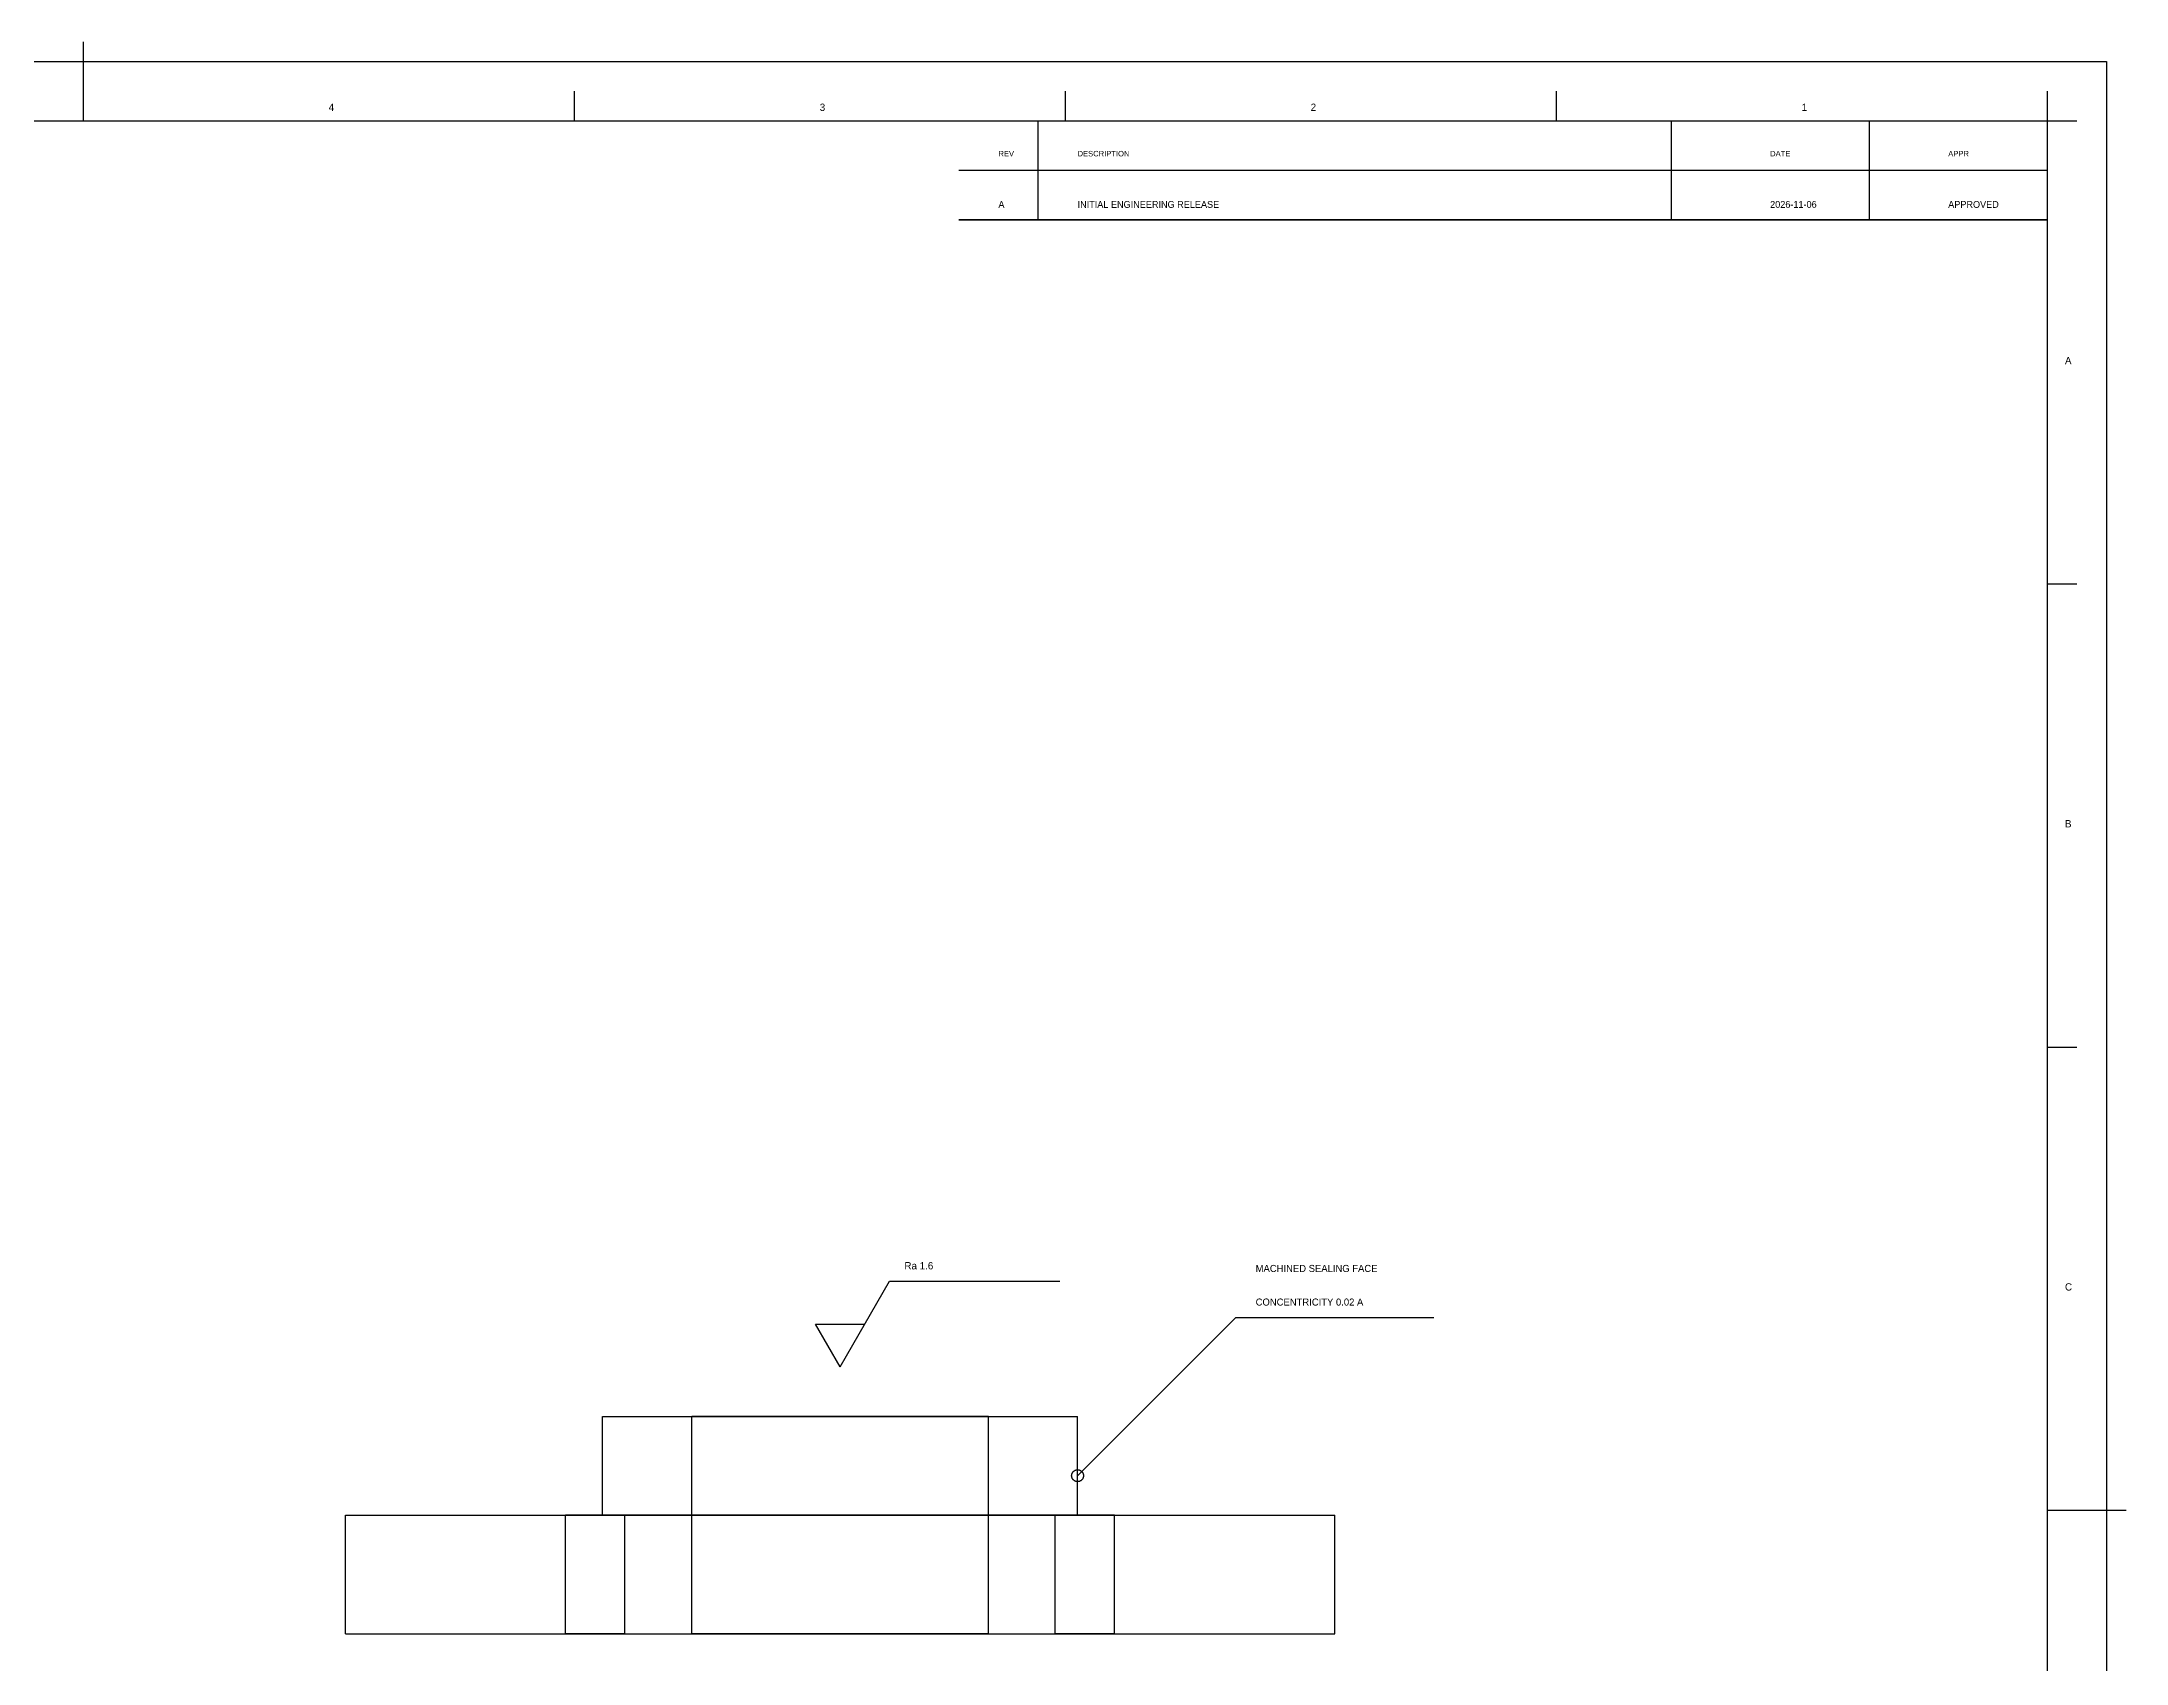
# Model space of a CAD drawing. Header units: metres. Extents: x 0 to 2388, y -826 to 297.
# Drawn here: x 791 to 1587, y -323 to 297 of the extents above; entities that cross this region are included whole.
import ezdxf

# ---------------------------------------------------------------- set-up
doc = ezdxf.new("R2010")
doc.units = ezdxf.units.M
for name, color, linetype in [('ANNOTATIONS', 3, 'CONTINUOUS'), ('BORDER', 7, 'CONTINUOUS'), ('DIMENSIONS', 2, 'CONTINUOUS'), ('TITLE_BLOCK', 7, 'CONTINUOUS'), ('VISIBLE', 7, 'CONTINUOUS')]:
    doc.layers.add(name, color=color, linetype=linetype)

msp = doc.modelspace()

# ---------------------------------------------------------------- linework, layer by layer
at = {"layer": 'BORDER'}
for p, q in [((806.93, 297), (806.93, 278.1)), ((7.56, 289.44), (1579.84, 289.44)), ((1579.84, 289.44), (1579.84, -817.96)), ((806.93, 278.1), (806.93, 266.76)), ((994.47, 278.1), (994.47, 266.76)), ((1182.05, 278.1), (1182.05, 266.76)), ((1369.63, 278.1), (1369.63, 266.76)), ((1557.17, 278.1), (1557.17, 266.76)), ((56.69, 266.76), (1557.17, 266.76)), ((1171.65, 266.76), (1171.65, 228.97)), ((1413.54, 266.76), (1413.54, 228.97)), ((1489.13, 266.76), (1489.13, 228.97)), ((1557.17, 266.76), (1557.17, -795.28)), ((1557.17, 266.76), (1568.5, 266.76)), ((1141.42, 247.87), (1557.17, 247.87)), ((1141.42, 228.97), (1557.17, 228.97)), ((1557.17, 89.77), (1568.5, 89.77)), ((1557.17, -87.26), (1568.5, -87.26)), ((1557.17, -264.26), (1568.5, -264.26)), ((1568.5, -264.26), (1587.4, -264.26))]:
    msp.add_line(p, q, dxfattribs=at)
at = {"layer": 'DIMENSIONS'}
for p, q in [((1096.06, -209.46), (1114.96, -176.73)), ((1114.96, -176.73), (1179.97, -176.73)), ((1186.77, -251.03), (1247.24, -190.56)), ((1247.24, -190.56), (1322.84, -190.56)), ((1096.06, -209.46), (1086.61, -193.09)), ((1086.61, -193.09), (1105.51, -193.09))]:
    msp.add_line(p, q, dxfattribs=at)
at = {"layer": 'TITLE_BLOCK'}
for p, q in [((1141.42, 266.76), (1557.17, 266.76)), ((1557.17, 266.76), (1557.17, 228.97)), ((1557.17, 228.97), (1141.42, 228.97))]:
    msp.add_line(p, q, dxfattribs=at)
at = {"layer": 'VISIBLE'}
for p, q in [((1005.35, -228.36), (1007.63, -228.36)), ((1005.35, -266.15), (1005.35, -228.36)), ((1007.63, -228.36), (1014.34, -228.36)), ((1014.34, -228.36), (1025.14, -228.36)), ((1025.14, -228.36), (1039.51, -228.36)), ((1040.79, -228.36), (1039.37, -228.36)), ((1039.37, -228.36), (1040.79, -228.36)), ((1039.37, -311.51), (1039.37, -228.36)), ((1039.51, -228.36), (1056.71, -228.36)), ((1044.99, -228.36), (1040.79, -228.36)), ((1040.79, -228.36), (1044.99, -228.36)), ((1051.74, -228.36), (1044.99, -228.36)), ((1044.99, -228.36), (1051.74, -228.36)), ((1060.72, -228.36), (1051.74, -228.36)), ((1051.74, -228.36), (1060.72, -228.36)), ((1056.71, -228.36), (1075.88, -228.36)), ((1071.47, -228.36), (1060.72, -228.36)), ((1060.72, -228.36), (1071.47, -228.36)), ((1083.45, -228.36), (1071.47, -228.36)), ((1071.47, -228.36), (1083.45, -228.36)), ((1075.88, -228.36), (1096.06, -228.36)), ((1096.06, -228.36), (1083.45, -228.36)), ((1083.45, -228.36), (1096.06, -228.36)), ((1108.68, -228.36), (1096.06, -228.36)), ((1096.06, -228.36), (1108.68, -228.36)), ((1096.06, -228.36), (1116.25, -228.36)), ((1120.66, -228.36), (1108.68, -228.36)), ((1108.68, -228.36), (1120.66, -228.36)), ((1116.25, -228.36), (1135.42, -228.36)), ((1131.41, -228.36), (1120.66, -228.36)), ((1120.66, -228.36), (1131.41, -228.36)), ((1140.39, -228.36), (1131.41, -228.36)), ((1131.41, -228.36), (1140.39, -228.36)), ((1135.42, -228.36), (1152.62, -228.36)), ((1147.14, -228.36), (1140.39, -228.36)), ((1140.39, -228.36), (1147.14, -228.36)), ((1151.34, -228.36), (1147.14, -228.36)), ((1147.14, -228.36), (1151.34, -228.36)), ((1152.76, -228.36), (1151.34, -228.36)), ((1151.34, -228.36), (1152.76, -228.36)), ((1152.62, -228.36), (1166.98, -228.36)), ((1152.76, -311.51), (1152.76, -228.36)), ((1166.98, -228.36), (1177.79, -228.36)), ((1177.79, -228.36), (1184.5, -228.36)), ((1184.5, -228.36), (1186.77, -228.36)), ((1186.77, -266.15), (1186.77, -228.36)), ((1184.5, -251.03), (1184.51, -250.91)), ((1184.51, -251.15), (1184.5, -251.03)), ((1184.51, -250.91), (1184.52, -250.79)), ((1184.52, -251.27), (1184.51, -251.15)), ((1184.52, -250.79), (1184.53, -250.68)), ((1184.53, -251.39), (1184.52, -251.27)), ((1184.53, -250.68), (1184.55, -250.56)), ((1184.55, -251.5), (1184.53, -251.39)), ((1184.55, -250.56), (1184.58, -250.44)), ((1184.58, -251.62), (1184.55, -251.5)), ((1184.58, -250.44), (1184.62, -250.33)), ((1184.62, -251.73), (1184.58, -251.62)), ((1184.62, -250.33), (1184.66, -250.22)), ((1184.66, -251.84), (1184.62, -251.73)), ((1184.66, -250.22), (1184.7, -250.11)), ((1184.7, -251.95), (1184.66, -251.84)), ((1184.7, -250.11), (1184.75, -250)), ((1184.75, -252.06), (1184.7, -251.95)), ((1184.75, -250), (1184.81, -249.9)), ((1184.81, -252.17), (1184.75, -252.06)), ((1184.81, -249.9), (1184.87, -249.8)), ((1184.87, -252.27), (1184.81, -252.17)), ((1184.87, -249.8), (1184.94, -249.7)), ((1184.94, -252.37), (1184.87, -252.27)), ((1184.94, -249.7), (1185.01, -249.6)), ((1185.01, -252.46), (1184.94, -252.37)), ((1185.01, -249.6), (1185.09, -249.51)), ((1185.09, -252.55), (1185.01, -252.46)), ((1185.09, -249.51), (1185.17, -249.43)), ((1185.17, -252.64), (1185.09, -252.55)), ((1185.17, -249.43), (1185.25, -249.35)), ((1185.25, -252.72), (1185.17, -252.64)), ((1185.25, -249.35), (1185.34, -249.27)), ((1185.34, -252.79), (1185.25, -252.72)), ((1185.34, -249.27), (1185.44, -249.2)), ((1185.44, -252.87), (1185.34, -252.79)), ((1185.44, -249.2), (1185.54, -249.13)), ((1185.54, -252.93), (1185.44, -252.87)), ((1185.54, -249.13), (1185.64, -249.07)), ((1185.64, -253), (1185.54, -252.93)), ((1185.64, -249.07), (1185.74, -249.01)), ((1185.74, -253.05), (1185.64, -253)), ((1185.74, -249.01), (1185.85, -248.96)), ((1185.85, -253.1), (1185.74, -253.05)), ((1185.85, -248.96), (1185.96, -248.91)), ((1185.96, -253.15), (1185.85, -253.1)), ((1185.96, -248.91), (1186.07, -248.87)), ((1186.07, -253.19), (1185.96, -253.15)), ((1186.07, -248.87), (1186.19, -248.84)), ((1186.19, -253.22), (1186.07, -253.19)), ((1186.19, -248.84), (1186.3, -248.81)), ((1186.3, -253.25), (1186.19, -253.22)), ((1186.3, -248.81), (1186.42, -248.79)), ((1186.42, -253.27), (1186.3, -253.25)), ((1186.42, -248.79), (1186.53, -248.78)), ((1186.53, -253.29), (1186.42, -253.27)), ((1186.53, -248.78), (1186.65, -248.77)), ((1186.65, -253.3), (1186.53, -253.29)), ((1186.65, -248.77), (1186.77, -248.76)), ((1186.77, -253.3), (1186.65, -253.3)), ((1186.77, -248.76), (1186.89, -248.77)), ((1186.89, -253.3), (1186.77, -253.3)), ((1186.89, -248.77), (1187.01, -248.78)), ((1187.01, -253.29), (1186.89, -253.3)), ((1187.01, -248.78), (1187.13, -248.79)), ((1187.13, -253.27), (1187.01, -253.29)), ((1187.13, -248.79), (1187.24, -248.81)), ((1187.24, -253.25), (1187.13, -253.27)), ((1187.24, -248.81), (1187.36, -248.84)), ((1187.36, -253.22), (1187.24, -253.25)), ((1187.36, -248.84), (1187.47, -248.87)), ((1187.47, -253.19), (1187.36, -253.22)), ((1187.47, -248.87), (1187.58, -248.91)), ((1187.58, -253.15), (1187.47, -253.19)), ((1187.58, -248.91), (1187.69, -248.96)), ((1187.69, -253.1), (1187.58, -253.15)), ((1187.69, -248.96), (1187.8, -249.01)), ((1187.8, -253.05), (1187.69, -253.1)), ((1187.8, -249.01), (1187.91, -249.07)), ((1187.91, -253), (1187.8, -253.05)), ((1187.91, -249.07), (1188.01, -249.13)), ((1188.01, -252.93), (1187.91, -253)), ((1188.01, -249.13), (1188.11, -249.2)), ((1188.11, -252.87), (1188.01, -252.93)), ((1188.11, -249.2), (1188.2, -249.27)), ((1188.2, -252.79), (1188.11, -252.87)), ((1188.2, -249.27), (1188.29, -249.35)), ((1188.29, -252.72), (1188.2, -252.79)), ((1188.29, -249.35), (1188.38, -249.43)), ((1188.38, -252.64), (1188.29, -252.72)), ((1188.38, -249.43), (1188.46, -249.51)), ((1188.46, -252.55), (1188.38, -252.64)), ((1188.46, -249.51), (1188.53, -249.6)), ((1188.53, -252.46), (1188.46, -252.55)), ((1188.53, -249.6), (1188.61, -249.7)), ((1188.61, -252.37), (1188.53, -252.46)), ((1188.61, -249.7), (1188.67, -249.8)), ((1188.67, -252.27), (1188.61, -252.37)), ((1188.67, -249.8), (1188.74, -249.9)), ((1188.74, -252.17), (1188.67, -252.27)), ((1188.74, -249.9), (1188.79, -250)), ((1188.79, -252.06), (1188.74, -252.17)), ((1188.79, -250), (1188.84, -250.11)), ((1188.84, -251.95), (1188.79, -252.06)), ((1188.84, -250.11), (1188.89, -250.22)), ((1188.89, -251.84), (1188.84, -251.95)), ((1188.89, -250.22), (1188.93, -250.33)), ((1188.93, -251.73), (1188.89, -251.84)), ((1188.93, -250.33), (1188.96, -250.44)), ((1188.96, -251.62), (1188.93, -251.73)), ((1188.96, -250.44), (1188.99, -250.56)), ((1188.99, -251.5), (1188.96, -251.62)), ((1188.99, -250.56), (1189.01, -250.68)), ((1189.01, -251.39), (1188.99, -251.5)), ((1189.01, -250.68), (1189.03, -250.79)), ((1189.03, -251.27), (1189.01, -251.39)), ((1189.03, -250.79), (1189.04, -250.91)), ((1189.04, -251.15), (1189.03, -251.27)), ((1189.04, -250.91), (1189.04, -251.03)), ((1189.04, -251.03), (1189.04, -251.15)), ((907.09, -266.15), (911.83, -266.15)), ((907.09, -311.51), (907.09, -266.15)), ((911.83, -266.15), (925.8, -266.15)), ((925.8, -266.15), (948.32, -266.15)), ((948.32, -266.15), (978.24, -266.15)), ((978.24, -266.15), (1014.07, -266.15)), ((991.47, -266.15), (991.19, -266.15)), ((991.19, -266.15), (991.47, -266.15)), ((991.47, -266.15), (991.19, -266.15)), ((991.19, -266.15), (991.47, -266.15)), ((991.19, -311.51), (991.19, -266.15)), ((991.19, -311.51), (991.19, -266.15)), ((992.31, -266.15), (991.47, -266.15)), ((991.47, -266.15), (992.31, -266.15)), ((992.31, -266.15), (991.47, -266.15)), ((991.47, -266.15), (992.31, -266.15)), ((993.66, -266.15), (992.31, -266.15)), ((992.31, -266.15), (993.66, -266.15)), ((993.66, -266.15), (992.31, -266.15)), ((992.31, -266.15), (993.66, -266.15)), ((995.46, -266.15), (993.66, -266.15)), ((993.66, -266.15), (995.46, -266.15)), ((995.46, -266.15), (993.66, -266.15)), ((993.66, -266.15), (995.46, -266.15)), ((997.61, -266.15), (995.46, -266.15)), ((995.46, -266.15), (997.61, -266.15)), ((997.61, -266.15), (995.46, -266.15)), ((995.46, -266.15), (997.61, -266.15)), ((1000, -266.15), (997.61, -266.15)), ((997.61, -266.15), (1000, -266.15)), ((1000, -266.15), (997.61, -266.15)), ((997.61, -266.15), (1000, -266.15)), ((1002.52, -266.15), (1000, -266.15)), ((1000, -266.15), (1002.52, -266.15)), ((1002.52, -266.15), (1000, -266.15)), ((1000, -266.15), (1002.52, -266.15)), ((1005.05, -266.15), (1002.52, -266.15)), ((1002.52, -266.15), (1005.05, -266.15)), ((1005.05, -266.15), (1002.52, -266.15)), ((1002.52, -266.15), (1005.05, -266.15)), ((1007.44, -266.15), (1005.05, -266.15)), ((1005.05, -266.15), (1007.44, -266.15)), ((1007.44, -266.15), (1005.05, -266.15)), ((1005.05, -266.15), (1007.44, -266.15)), ((1007.63, -266.15), (1005.35, -266.15)), ((1005.35, -266.15), (1007.63, -266.15)), ((1009.59, -266.15), (1007.44, -266.15)), ((1007.44, -266.15), (1009.59, -266.15)), ((1009.59, -266.15), (1007.44, -266.15)), ((1007.44, -266.15), (1009.59, -266.15)), ((1014.34, -266.15), (1007.63, -266.15)), ((1007.63, -266.15), (1014.34, -266.15)), ((1011.39, -266.15), (1009.59, -266.15)), ((1009.59, -266.15), (1011.39, -266.15)), ((1011.39, -266.15), (1009.59, -266.15)), ((1009.59, -266.15), (1011.39, -266.15)), ((1012.74, -266.15), (1011.39, -266.15)), ((1011.39, -266.15), (1012.74, -266.15)), ((1012.74, -266.15), (1011.39, -266.15)), ((1011.39, -266.15), (1012.74, -266.15)), ((1013.58, -266.15), (1012.74, -266.15)), ((1012.74, -266.15), (1013.58, -266.15)), ((1013.58, -266.15), (1012.74, -266.15)), ((1012.74, -266.15), (1013.58, -266.15)), ((1013.86, -266.15), (1013.58, -266.15)), ((1013.58, -266.15), (1013.86, -266.15)), ((1013.86, -266.15), (1013.58, -266.15)), ((1013.58, -266.15), (1013.86, -266.15)), ((1013.86, -311.51), (1013.86, -266.15)), ((1013.86, -311.51), (1013.86, -266.15)), ((1014.07, -266.15), (1054.01, -266.15)), ((1025.14, -266.15), (1014.34, -266.15)), ((1014.34, -266.15), (1025.14, -266.15)), ((1039.51, -266.15), (1025.14, -266.15)), ((1025.14, -266.15), (1039.51, -266.15)), ((1056.71, -266.15), (1039.51, -266.15)), ((1039.51, -266.15), (1056.71, -266.15)), ((1054.01, -266.15), (1096.06, -266.15)), ((1075.88, -266.15), (1056.71, -266.15)), ((1056.71, -266.15), (1075.88, -266.15)), ((1096.06, -266.15), (1075.88, -266.15)), ((1075.88, -266.15), (1096.06, -266.15)), ((1116.25, -266.15), (1096.06, -266.15)), ((1096.06, -266.15), (1116.25, -266.15)), ((1096.06, -266.15), (1138.11, -266.15)), ((1135.42, -266.15), (1116.25, -266.15)), ((1116.25, -266.15), (1135.42, -266.15)), ((1152.62, -266.15), (1135.42, -266.15)), ((1135.42, -266.15), (1152.62, -266.15)), ((1138.11, -266.15), (1178.06, -266.15)), ((1166.98, -266.15), (1152.62, -266.15)), ((1152.62, -266.15), (1166.98, -266.15)), ((1177.79, -266.15), (1166.98, -266.15)), ((1166.98, -266.15), (1177.79, -266.15)), ((1184.5, -266.15), (1177.79, -266.15)), ((1177.79, -266.15), (1184.5, -266.15)), ((1178.06, -266.15), (1213.89, -266.15)), ((1178.55, -266.15), (1178.26, -266.15)), ((1178.26, -266.15), (1178.55, -266.15)), ((1178.55, -266.15), (1178.26, -266.15)), ((1178.26, -266.15), (1178.55, -266.15)), ((1178.26, -311.51), (1178.26, -266.15)), ((1178.26, -311.51), (1178.26, -266.15)), ((1179.39, -266.15), (1178.55, -266.15)), ((1178.55, -266.15), (1179.39, -266.15)), ((1179.39, -266.15), (1178.55, -266.15)), ((1178.55, -266.15), (1179.39, -266.15)), ((1180.74, -266.15), (1179.39, -266.15)), ((1179.39, -266.15), (1180.74, -266.15)), ((1180.74, -266.15), (1179.39, -266.15)), ((1179.39, -266.15), (1180.74, -266.15)), ((1182.53, -266.15), (1180.74, -266.15)), ((1180.74, -266.15), (1182.53, -266.15)), ((1182.53, -266.15), (1180.74, -266.15)), ((1180.74, -266.15), (1182.53, -266.15)), ((1184.68, -266.15), (1182.53, -266.15)), ((1182.53, -266.15), (1184.68, -266.15)), ((1184.68, -266.15), (1182.53, -266.15)), ((1182.53, -266.15), (1184.68, -266.15)), ((1186.77, -266.15), (1184.5, -266.15)), ((1184.5, -266.15), (1186.77, -266.15)), ((1187.08, -266.15), (1184.68, -266.15)), ((1184.68, -266.15), (1187.08, -266.15)), ((1187.08, -266.15), (1184.68, -266.15)), ((1184.68, -266.15), (1187.08, -266.15)), ((1189.6, -266.15), (1187.08, -266.15)), ((1187.08, -266.15), (1189.6, -266.15)), ((1189.6, -266.15), (1187.08, -266.15)), ((1187.08, -266.15), (1189.6, -266.15)), ((1192.13, -266.15), (1189.6, -266.15)), ((1189.6, -266.15), (1192.13, -266.15)), ((1192.13, -266.15), (1189.6, -266.15)), ((1189.6, -266.15), (1192.13, -266.15)), ((1194.52, -266.15), (1192.13, -266.15)), ((1192.13, -266.15), (1194.52, -266.15)), ((1194.52, -266.15), (1192.13, -266.15)), ((1192.13, -266.15), (1194.52, -266.15)), ((1196.67, -266.15), (1194.52, -266.15)), ((1194.52, -266.15), (1196.67, -266.15)), ((1196.67, -266.15), (1194.52, -266.15)), ((1194.52, -266.15), (1196.67, -266.15)), ((1198.47, -266.15), (1196.67, -266.15)), ((1196.67, -266.15), (1198.47, -266.15)), ((1198.47, -266.15), (1196.67, -266.15)), ((1196.67, -266.15), (1198.47, -266.15)), ((1199.82, -266.15), (1198.47, -266.15)), ((1198.47, -266.15), (1199.82, -266.15)), ((1199.82, -266.15), (1198.47, -266.15)), ((1198.47, -266.15), (1199.82, -266.15)), ((1200.66, -266.15), (1199.82, -266.15)), ((1199.82, -266.15), (1200.66, -266.15)), ((1200.66, -266.15), (1199.82, -266.15)), ((1199.82, -266.15), (1200.66, -266.15)), ((1200.94, -266.15), (1200.66, -266.15)), ((1200.66, -266.15), (1200.94, -266.15)), ((1200.94, -266.15), (1200.66, -266.15)), ((1200.66, -266.15), (1200.94, -266.15)), ((1200.94, -311.51), (1200.94, -266.15)), ((1200.94, -311.51), (1200.94, -266.15)), ((1213.89, -266.15), (1243.81, -266.15)), ((1243.81, -266.15), (1266.33, -266.15)), ((1266.33, -266.15), (1280.3, -266.15)), ((1280.3, -266.15), (1285.04, -266.15)), ((1285.04, -311.51), (1285.04, -266.15)), ((907.09, -311.51), (911.83, -311.51)), ((911.83, -311.51), (925.8, -311.51)), ((925.8, -311.51), (948.32, -311.51)), ((948.32, -311.51), (978.24, -311.51)), ((978.24, -311.51), (1014.07, -311.51)), ((991.47, -311.51), (991.19, -311.51)), ((991.19, -311.51), (991.47, -311.51)), ((991.47, -311.51), (991.19, -311.51)), ((991.19, -311.51), (991.47, -311.51)), ((992.31, -311.51), (991.47, -311.51)), ((991.47, -311.51), (992.31, -311.51)), ((992.31, -311.51), (991.47, -311.51)), ((991.47, -311.51), (992.31, -311.51)), ((993.66, -311.51), (992.31, -311.51)), ((992.31, -311.51), (993.66, -311.51)), ((993.66, -311.51), (992.31, -311.51)), ((992.31, -311.51), (993.66, -311.51)), ((995.46, -311.51), (993.66, -311.51)), ((993.66, -311.51), (995.46, -311.51)), ((995.46, -311.51), (993.66, -311.51)), ((993.66, -311.51), (995.46, -311.51)), ((997.61, -311.51), (995.46, -311.51)), ((995.46, -311.51), (997.61, -311.51)), ((997.61, -311.51), (995.46, -311.51)), ((995.46, -311.51), (997.61, -311.51)), ((1000, -311.51), (997.61, -311.51)), ((997.61, -311.51), (1000, -311.51)), ((1000, -311.51), (997.61, -311.51)), ((997.61, -311.51), (1000, -311.51)), ((1002.52, -311.51), (1000, -311.51)), ((1000, -311.51), (1002.52, -311.51)), ((1002.52, -311.51), (1000, -311.51)), ((1000, -311.51), (1002.52, -311.51)), ((1005.05, -311.51), (1002.52, -311.51)), ((1002.52, -311.51), (1005.05, -311.51)), ((1005.05, -311.51), (1002.52, -311.51)), ((1002.52, -311.51), (1005.05, -311.51)), ((1007.44, -311.51), (1005.05, -311.51)), ((1005.05, -311.51), (1007.44, -311.51)), ((1007.44, -311.51), (1005.05, -311.51)), ((1005.05, -311.51), (1007.44, -311.51)), ((1009.59, -311.51), (1007.44, -311.51)), ((1007.44, -311.51), (1009.59, -311.51)), ((1009.59, -311.51), (1007.44, -311.51)), ((1007.44, -311.51), (1009.59, -311.51)), ((1011.39, -311.51), (1009.59, -311.51)), ((1009.59, -311.51), (1011.39, -311.51)), ((1011.39, -311.51), (1009.59, -311.51)), ((1009.59, -311.51), (1011.39, -311.51)), ((1012.74, -311.51), (1011.39, -311.51)), ((1011.39, -311.51), (1012.74, -311.51)), ((1012.74, -311.51), (1011.39, -311.51)), ((1011.39, -311.51), (1012.74, -311.51)), ((1013.58, -311.51), (1012.74, -311.51)), ((1012.74, -311.51), (1013.58, -311.51)), ((1013.58, -311.51), (1012.74, -311.51)), ((1012.74, -311.51), (1013.58, -311.51)), ((1013.86, -311.51), (1013.58, -311.51)), ((1013.58, -311.51), (1013.86, -311.51)), ((1013.86, -311.51), (1013.58, -311.51)), ((1013.58, -311.51), (1013.86, -311.51)), ((1014.07, -311.51), (1054.01, -311.51)), ((1040.79, -311.51), (1039.37, -311.51)), ((1039.37, -311.51), (1040.79, -311.51)), ((1044.99, -311.51), (1040.79, -311.51)), ((1040.79, -311.51), (1044.99, -311.51)), ((1051.74, -311.51), (1044.99, -311.51)), ((1044.99, -311.51), (1051.74, -311.51)), ((1060.72, -311.51), (1051.74, -311.51)), ((1051.74, -311.51), (1060.72, -311.51)), ((1054.01, -311.51), (1096.06, -311.51)), ((1071.47, -311.51), (1060.72, -311.51)), ((1060.72, -311.51), (1071.47, -311.51)), ((1083.45, -311.51), (1071.47, -311.51)), ((1071.47, -311.51), (1083.45, -311.51)), ((1096.06, -311.51), (1083.45, -311.51)), ((1083.45, -311.51), (1096.06, -311.51)), ((1108.68, -311.51), (1096.06, -311.51)), ((1096.06, -311.51), (1108.68, -311.51)), ((1096.06, -311.51), (1138.11, -311.51)), ((1120.66, -311.51), (1108.68, -311.51)), ((1108.68, -311.51), (1120.66, -311.51)), ((1131.41, -311.51), (1120.66, -311.51)), ((1120.66, -311.51), (1131.41, -311.51)), ((1140.39, -311.51), (1131.41, -311.51)), ((1131.41, -311.51), (1140.39, -311.51)), ((1138.11, -311.51), (1178.06, -311.51)), ((1147.14, -311.51), (1140.39, -311.51)), ((1140.39, -311.51), (1147.14, -311.51)), ((1151.34, -311.51), (1147.14, -311.51)), ((1147.14, -311.51), (1151.34, -311.51)), ((1152.76, -311.51), (1151.34, -311.51)), ((1151.34, -311.51), (1152.76, -311.51)), ((1178.06, -311.51), (1213.89, -311.51)), ((1178.55, -311.51), (1178.26, -311.51)), ((1178.26, -311.51), (1178.55, -311.51)), ((1178.55, -311.51), (1178.26, -311.51)), ((1178.26, -311.51), (1178.55, -311.51)), ((1179.39, -311.51), (1178.55, -311.51)), ((1178.55, -311.51), (1179.39, -311.51)), ((1179.39, -311.51), (1178.55, -311.51)), ((1178.55, -311.51), (1179.39, -311.51)), ((1180.74, -311.51), (1179.39, -311.51)), ((1179.39, -311.51), (1180.74, -311.51)), ((1180.74, -311.51), (1179.39, -311.51)), ((1179.39, -311.51), (1180.74, -311.51)), ((1182.53, -311.51), (1180.74, -311.51)), ((1180.74, -311.51), (1182.53, -311.51)), ((1182.53, -311.51), (1180.74, -311.51)), ((1180.74, -311.51), (1182.53, -311.51)), ((1184.68, -311.51), (1182.53, -311.51)), ((1182.53, -311.51), (1184.68, -311.51)), ((1184.68, -311.51), (1182.53, -311.51)), ((1182.53, -311.51), (1184.68, -311.51)), ((1187.08, -311.51), (1184.68, -311.51)), ((1184.68, -311.51), (1187.08, -311.51)), ((1187.08, -311.51), (1184.68, -311.51)), ((1184.68, -311.51), (1187.08, -311.51)), ((1189.6, -311.51), (1187.08, -311.51)), ((1187.08, -311.51), (1189.6, -311.51)), ((1189.6, -311.51), (1187.08, -311.51)), ((1187.08, -311.51), (1189.6, -311.51)), ((1192.13, -311.51), (1189.6, -311.51)), ((1189.6, -311.51), (1192.13, -311.51)), ((1192.13, -311.51), (1189.6, -311.51)), ((1189.6, -311.51), (1192.13, -311.51)), ((1194.52, -311.51), (1192.13, -311.51)), ((1192.13, -311.51), (1194.52, -311.51)), ((1194.52, -311.51), (1192.13, -311.51)), ((1192.13, -311.51), (1194.52, -311.51)), ((1196.67, -311.51), (1194.52, -311.51)), ((1194.52, -311.51), (1196.67, -311.51)), ((1196.67, -311.51), (1194.52, -311.51)), ((1194.52, -311.51), (1196.67, -311.51)), ((1198.47, -311.51), (1196.67, -311.51)), ((1196.67, -311.51), (1198.47, -311.51)), ((1198.47, -311.51), (1196.67, -311.51)), ((1196.67, -311.51), (1198.47, -311.51)), ((1199.82, -311.51), (1198.47, -311.51)), ((1198.47, -311.51), (1199.82, -311.51)), ((1199.82, -311.51), (1198.47, -311.51)), ((1198.47, -311.51), (1199.82, -311.51)), ((1200.66, -311.51), (1199.82, -311.51)), ((1199.82, -311.51), (1200.66, -311.51)), ((1200.66, -311.51), (1199.82, -311.51)), ((1199.82, -311.51), (1200.66, -311.51)), ((1200.94, -311.51), (1200.66, -311.51)), ((1200.66, -311.51), (1200.94, -311.51)), ((1200.94, -311.51), (1200.66, -311.51)), ((1200.66, -311.51), (1200.94, -311.51)), ((1213.89, -311.51), (1243.81, -311.51)), ((1243.81, -311.51), (1266.33, -311.51)), ((1266.33, -311.51), (1280.3, -311.51)), ((1280.3, -311.51), (1285.04, -311.51))]:
    msp.add_line(p, q, dxfattribs=at)

# ---------------------------------------------------------------- texts
at = {"layer": 'ANNOTATIONS'}
for s, p in [('MACHINED SEALING FACE', (1254.8, -173.17)), ('CONCENTRICITY 0.02 A', (1254.8, -186.02))]:
    msp.add_text(s, height=2.7, dxfattribs=at).set_placement(p)
at = {"layer": 'BORDER'}
for s, p in [('4', (900.7, 270.54)), ('3', (1088.28, 270.54)), ('2', (1275.82, 270.54)), ('1', (1463.4, 270.54)), ('A', (1563.97, 173.71)), ('B', (1563.97, -3.28)), ('C', (1563.97, -180.28))]:
    msp.add_text(s, height=2.8, dxfattribs=at).set_placement(p)
at = {"layer": 'DIMENSIONS'}
msp.add_text('Ra 1.6', height=2.8, dxfattribs=at).set_placement((1120.63, -172.19))
at = {"layer": 'TITLE_BLOCK'}
for s, height, p in [('REV', 2.1, (1156.54, 253.16)), ('DESCRIPTION', 2.1, (1186.77, 253.16)), ('DATE', 2.1, (1451.34, 253.16)), ('APPR', 2.1, (1519.37, 253.16)), ('A', 2.6, (1156.54, 233.5)), ('INITIAL ENGINEERING RELEASE', 2.6, (1186.77, 233.5)), ('2026-11-06', 2.6, (1451.34, 233.5)), ('APPROVED', 2.6, (1519.37, 233.5))]:
    msp.add_text(s, height=height, dxfattribs=at).set_placement(p)

doc.saveas('drawing.dxf')
